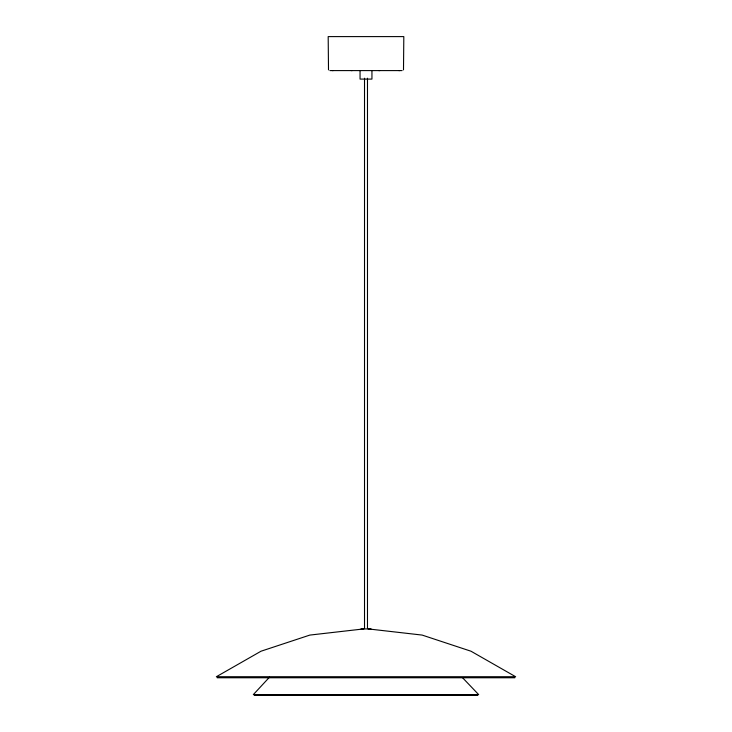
<?xml version="1.0" encoding="UTF-8"?>
<svg xmlns="http://www.w3.org/2000/svg" width="732" height="732" viewBox="0 0 732 732"><rect width="100%" height="100%" fill="white"/><g stroke="black" fill="none" stroke-linecap="round" stroke-linejoin="round"><path stroke-width="1.1" d="M403.497 69.897L403.817 36.6L328.183 36.6L328.503 69.897M269.458 677.21L253.309 694.631L478.691 694.631L462.679 677.859M363.877 628.898L309.846 635.083L261.013 651.215L216.361 676.725L515.639 676.725L470.987 651.215L422.154 635.083L368.123 628.898M332.301 70.592L333.161 70.592M379.826 70.592L378.737 70.592M352.174 70.592L351.177 70.592M398.839 70.592L399.699 70.592M329.876 70.592L402.124 70.592M360.903 628.944L371.097 628.944M217.102 677.759L514.898 677.759M254.333 695.4L477.667 695.4M371.947 70.592L371.947 79.093L360.053 79.093L360.053 70.592M367.482 78.205L367.482 628.587M364.518 78.205L364.518 628.587"/></g></svg>
